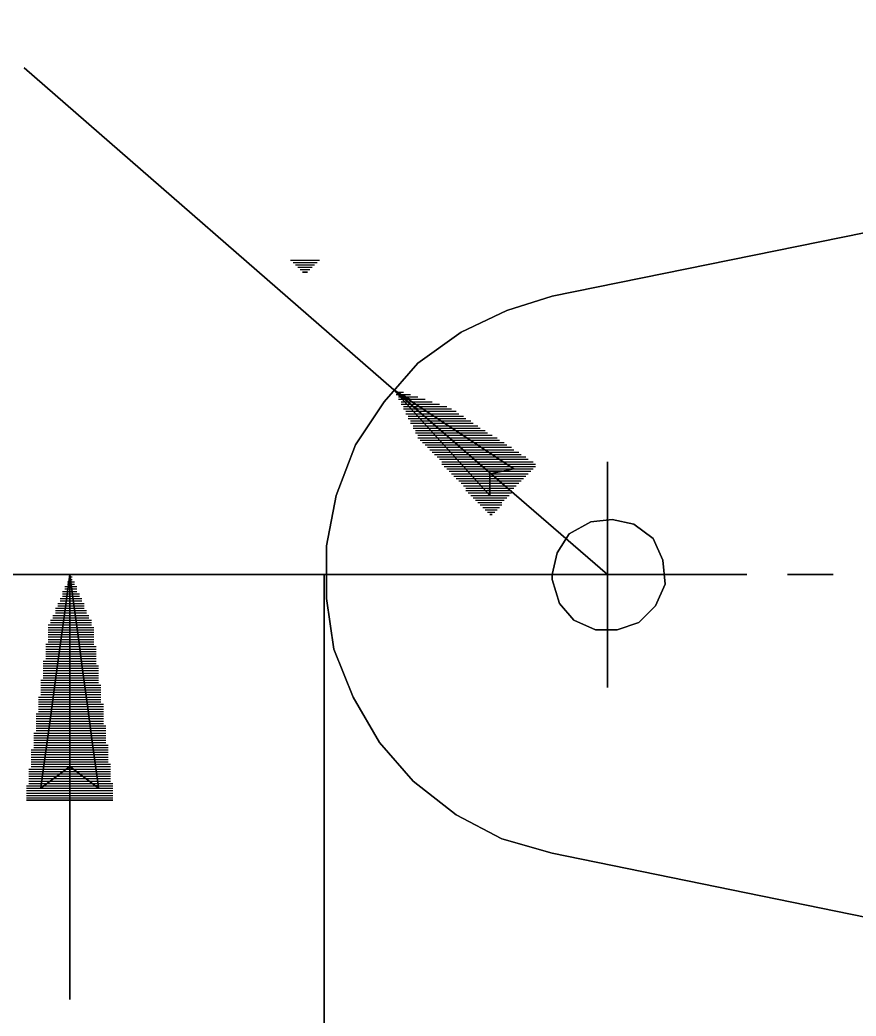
# Model space of a CAD drawing. Extents: x 1 to 210, y 1 to 298.
# Drawn here: x 36.6 to 66.08, y 216.93 to 252.05 of the extents above; entities that cross this region are included whole.
import ezdxf

# ---------------------------------------------------------------- set-up
doc = ezdxf.new("R2010")
doc.units = 0

msp = doc.modelspace()

# ---------------------------------------------------------------- linework, layer by layer
at = {"layer": 'P00017'}
msp.add_lwpolyline([(103.378003, 212.851995), (55.371997, 222.673327), (103.378003, 212.851995)], dxfattribs=at)
at = {"layer": 'P00022'}
msp.add_lwpolyline([(55.371997, 232.494659), (55.541334, 233.25666), (55.371997, 232.494659)], dxfattribs=at)
at = {"layer": 'P00023'}
msp.add_lwpolyline([(55.541334, 233.25666), (55.964666, 233.933993), (55.541334, 233.25666)], dxfattribs=at)
at = {"layer": 'P00024'}
msp.add_lwpolyline([(55.964666, 233.933993), (56.726668, 234.357325), (55.964666, 233.933993)], dxfattribs=at)
at = {"layer": 'P00025'}
msp.add_lwpolyline([(56.726668, 234.357325), (57.488664, 234.441994), (56.726668, 234.357325)], dxfattribs=at)
at = {"layer": 'P00026'}
msp.add_lwpolyline([(57.488664, 234.441994), (58.250665, 234.272662), (57.488664, 234.441994)], dxfattribs=at)
at = {"layer": 'P00027'}
msp.add_lwpolyline([(58.250665, 234.272662), (58.927998, 233.764661), (58.250665, 234.272662)], dxfattribs=at)
at = {"layer": 'P00028'}
msp.add_lwpolyline([(58.927998, 233.764661), (59.266667, 233.00266), (58.927998, 233.764661)], dxfattribs=at)
at = {"layer": 'P00029'}
msp.add_lwpolyline([(59.266667, 233.00266), (59.35133, 232.155995), (59.266667, 233.00266)], dxfattribs=at)
at = {"layer": 'P00030'}
msp.add_lwpolyline([(59.35133, 232.155995), (59.012666, 231.393994), (59.35133, 232.155995)], dxfattribs=at)
at = {"layer": 'P00031'}
msp.add_lwpolyline([(59.012666, 231.393994), (58.419997, 230.801325), (59.012666, 231.393994)], dxfattribs=at)
at = {"layer": 'P00032'}
msp.add_lwpolyline([(58.419997, 230.801325), (57.658001, 230.547329), (58.419997, 230.801325)], dxfattribs=at)
at = {"layer": 'P00033'}
msp.add_lwpolyline([(57.658001, 230.547329), (56.896, 230.547329), (57.658001, 230.547329)], dxfattribs=at)
at = {"layer": 'P00034'}
msp.add_lwpolyline([(56.896, 230.547329), (56.133998, 230.885993), (56.896, 230.547329)], dxfattribs=at)
at = {"layer": 'P00035'}
msp.add_lwpolyline([(56.133998, 230.885993), (55.625997, 231.478663), (56.133998, 230.885993)], dxfattribs=at)
at = {"layer": 'P00036'}
msp.add_lwpolyline([(55.625997, 231.478663), (55.371997, 232.325327), (55.625997, 231.478663)], dxfattribs=at)
at = {"layer": 'P00037'}
msp.add_lwpolyline([(55.371997, 232.325327), (55.371997, 232.494659), (55.371997, 232.325327)], dxfattribs=at)
at = {"layer": 'P00054'}
msp.add_lwpolyline([(55.371997, 242.315991), (103.378003, 252.05266), (55.371997, 242.315991)], dxfattribs=at)
at = {"layer": 'P00059'}
msp.add_lwpolyline([(55.371997, 222.673327), (53.593999, 223.181328), (55.371997, 222.673327)], dxfattribs=at)
at = {"layer": 'P00060'}
msp.add_lwpolyline([(53.593999, 223.181328), (51.985334, 224.027992), (53.593999, 223.181328)], dxfattribs=at)
at = {"layer": 'P00061'}
msp.add_lwpolyline([(51.985334, 224.027992), (50.461331, 225.213326), (51.985334, 224.027992)], dxfattribs=at)
at = {"layer": 'P00062'}
msp.add_lwpolyline([(50.461331, 225.213326), (49.275997, 226.567991), (50.461331, 225.213326)], dxfattribs=at)
at = {"layer": 'P00063'}
msp.add_lwpolyline([(49.275997, 226.567991), (48.344664, 228.176662), (49.275997, 226.567991)], dxfattribs=at)
at = {"layer": 'P00064'}
msp.add_lwpolyline([(48.344664, 228.176662), (47.667332, 229.869991), (48.344664, 228.176662)], dxfattribs=at)
at = {"layer": 'P00065'}
msp.add_lwpolyline([(47.667332, 229.869991), (47.413331, 231.647994), (47.667332, 229.869991)], dxfattribs=at)
at = {"layer": 'P00066'}
msp.add_lwpolyline([(47.413331, 231.647994), (47.413331, 233.510661), (47.413331, 231.647994)], dxfattribs=at)
at = {"layer": 'P00067'}
msp.add_lwpolyline([(47.413331, 233.510661), (47.752, 235.288658), (47.413331, 233.510661)], dxfattribs=at)
at = {"layer": 'P00068'}
msp.add_lwpolyline([(47.752, 235.288658), (48.429333, 237.066661), (47.752, 235.288658)], dxfattribs=at)
at = {"layer": 'P00069'}
msp.add_lwpolyline([(48.429333, 237.066661), (49.445335, 238.590658), (48.429333, 237.066661)], dxfattribs=at)
at = {"layer": 'P00070'}
msp.add_lwpolyline([(49.445335, 238.590658), (50.630668, 239.945329), (49.445335, 238.590658)], dxfattribs=at)
at = {"layer": 'P00071'}
msp.add_lwpolyline([(50.630668, 239.945329), (52.154665, 241.045994), (50.630668, 239.945329)], dxfattribs=at)
at = {"layer": 'P00072'}
msp.add_lwpolyline([(52.154665, 241.045994), (53.763331, 241.807995), (52.154665, 241.045994)], dxfattribs=at)
at = {"layer": 'P00073'}
msp.add_lwpolyline([(53.763331, 241.807995), (55.371997, 242.315991), (53.763331, 241.807995)], dxfattribs=at)
at = {"layer": 'P00078'}
msp.add_lwpolyline([(53.339999, 232.494659), (57.319332, 232.494659), (53.339999, 232.494659)], dxfattribs=at)
at = {"layer": 'P00079'}
msp.add_lwpolyline([(61.383333, 232.494659), (57.319332, 232.494659), (61.383333, 232.494659)], dxfattribs=at)
at = {"layer": 'P00080'}
msp.add_lwpolyline([(57.319332, 228.515326), (57.319332, 232.494659), (57.319332, 228.515326)], dxfattribs=at)
at = {"layer": 'P00081'}
msp.add_lwpolyline([(57.319332, 236.473992), (57.319332, 232.494659), (57.319332, 236.473992)], dxfattribs=at)
at = {"layer": 'P00086'}
msp.add_lwpolyline([(45.381333, 232.494659), (62.229998, 232.494659), (45.381333, 232.494659)], dxfattribs=at)
at = {"layer": 'P00087'}
msp.add_lwpolyline([(63.669332, 232.494659), (65.277998, 232.494659), (63.669332, 232.494659)], dxfattribs=at)
at = {"layer": 'P00102'}
msp.add_lwpolyline([(47.328668, 232.494659), (47.328668, 193.801995), (47.328668, 232.494659)], dxfattribs=at)
at = {"layer": 'P00104'}
msp.add_lwpolyline([(49.783998, 239.013996), (36.745332, 250.359325), (49.783998, 239.013996)], dxfattribs=at)
at = {"layer": 'P00142'}
msp.add_lwpolyline([(35.305998, 232.494659), (47.328668, 232.494659), (35.305998, 232.494659)], dxfattribs=at)
at = {"layer": 'P00239'}
msp.add_lwpolyline([(49.868667, 238.929328), (50.122667, 238.929328)], dxfattribs=at)
at = {"layer": 'P00240'}
msp.add_lwpolyline([(49.868667, 238.844659), (50.376668, 238.844659)], dxfattribs=at)
at = {"layer": 'P00241'}
msp.add_lwpolyline([(49.95333, 238.759996), (50.630668, 238.759996)], dxfattribs=at)
at = {"layer": 'P00242'}
msp.add_lwpolyline([(49.95333, 238.675327), (50.884663, 238.675327)], dxfattribs=at)
at = {"layer": 'P00243'}
msp.add_lwpolyline([(50.037999, 238.590658), (51.138664, 238.590658)], dxfattribs=at)
at = {"layer": 'P00244'}
msp.add_lwpolyline([(50.037999, 238.505995), (51.392664, 238.505995)], dxfattribs=at)
at = {"layer": 'P00245'}
msp.add_lwpolyline([(50.122667, 238.421327), (51.646665, 238.421327)], dxfattribs=at)
at = {"layer": 'P00246'}
msp.add_lwpolyline([(50.122667, 238.336658), (51.815996, 238.336658)], dxfattribs=at)
at = {"layer": 'P00247'}
msp.add_lwpolyline([(50.207331, 238.251995), (51.985334, 238.251995)], dxfattribs=at)
at = {"layer": 'P00248'}
msp.add_lwpolyline([(50.207331, 238.167326), (52.069997, 238.167326)], dxfattribs=at)
at = {"layer": 'P00249'}
msp.add_lwpolyline([(50.291999, 238.082658), (52.239334, 238.082658)], dxfattribs=at)
at = {"layer": 'P00250'}
msp.add_lwpolyline([(50.291999, 237.997994), (52.323997, 237.997994)], dxfattribs=at)
at = {"layer": 'P00251'}
msp.add_lwpolyline([(50.376668, 237.913326), (52.493334, 237.913326)], dxfattribs=at)
at = {"layer": 'P00252'}
msp.add_lwpolyline([(50.376668, 237.828663), (52.577998, 237.828663)], dxfattribs=at)
at = {"layer": 'P00253'}
msp.add_lwpolyline([(50.461331, 237.743994), (52.747335, 237.743994)], dxfattribs=at)
at = {"layer": 'P00254'}
msp.add_lwpolyline([(50.461331, 237.659325), (52.831998, 237.659325)], dxfattribs=at)
at = {"layer": 'P00255'}
msp.add_lwpolyline([(50.546, 237.574662), (53.00133, 237.574662)], dxfattribs=at)
at = {"layer": 'P00256'}
msp.add_lwpolyline([(50.546, 237.489994), (53.085998, 237.489994)], dxfattribs=at)
at = {"layer": 'P00257'}
msp.add_lwpolyline([(50.630668, 237.405325), (53.25533, 237.405325)], dxfattribs=at)
at = {"layer": 'P00258'}
msp.add_lwpolyline([(50.630668, 237.320662), (53.424668, 237.320662)], dxfattribs=at)
at = {"layer": 'P00259'}
msp.add_lwpolyline([(50.715331, 237.235993), (53.509331, 237.235993)], dxfattribs=at)
at = {"layer": 'P00260'}
msp.add_lwpolyline([(50.8, 237.151325), (53.678668, 237.151325)], dxfattribs=at)
at = {"layer": 'P00261'}
msp.add_lwpolyline([(50.884663, 237.066661), (53.763331, 237.066661)], dxfattribs=at)
at = {"layer": 'P00262'}
msp.add_lwpolyline([(50.969332, 236.981993), (53.932663, 236.981993)], dxfattribs=at)
at = {"layer": 'P00263'}
msp.add_lwpolyline([(51.054, 236.897329), (54.017332, 236.897329)], dxfattribs=at)
at = {"layer": 'P00264'}
msp.add_lwpolyline([(51.138664, 236.812661), (54.186663, 236.812661)], dxfattribs=at)
at = {"layer": 'P00265'}
msp.add_lwpolyline([(51.223332, 236.727992), (54.271332, 236.727992)], dxfattribs=at)
at = {"layer": 'P00266'}
msp.add_lwpolyline([(51.308001, 236.643329), (54.440664, 236.643329)], dxfattribs=at)
at = {"layer": 'P00267'}
msp.add_lwpolyline([(51.392664, 236.55866), (54.525332, 236.55866)], dxfattribs=at)
at = {"layer": 'P00268'}
msp.add_lwpolyline([(51.477333, 236.473992), (54.694664, 236.473992)], dxfattribs=at)
at = {"layer": 'P00269'}
msp.add_lwpolyline([(51.477333, 236.389329), (54.779333, 236.389329)], dxfattribs=at)
at = {"layer": 'P00270'}
msp.add_lwpolyline([(51.562001, 236.30466), (54.779333, 236.30466)], dxfattribs=at)
at = {"layer": 'P00271'}
msp.add_lwpolyline([(51.646665, 236.219991), (54.694664, 236.219991)], dxfattribs=at)
at = {"layer": 'P00272'}
msp.add_lwpolyline([(51.731333, 236.135328), (54.610001, 236.135328)], dxfattribs=at)
at = {"layer": 'P00273'}
msp.add_lwpolyline([(51.815996, 236.05066), (54.525332, 236.05066)], dxfattribs=at)
at = {"layer": 'P00274'}
msp.add_lwpolyline([(51.900665, 235.965991), (54.440664, 235.965991)], dxfattribs=at)
at = {"layer": 'P00275'}
msp.add_lwpolyline([(51.985334, 235.881328), (54.356001, 235.881328)], dxfattribs=at)
at = {"layer": 'P00276'}
msp.add_lwpolyline([(52.069997, 235.796659), (54.271332, 235.796659)], dxfattribs=at)
at = {"layer": 'P00277'}
msp.add_lwpolyline([(52.154665, 235.711996), (54.186663, 235.711996)], dxfattribs=at)
at = {"layer": 'P00278'}
msp.add_lwpolyline([(52.239334, 235.627327), (54.102, 235.627327)], dxfattribs=at)
at = {"layer": 'P00279'}
msp.add_lwpolyline([(52.323997, 235.542659), (54.017332, 235.542659)], dxfattribs=at)
at = {"layer": 'P00280'}
msp.add_lwpolyline([(52.323997, 235.457995), (53.932663, 235.457995)], dxfattribs=at)
at = {"layer": 'P00281'}
msp.add_lwpolyline([(52.408666, 235.373327), (53.932663, 235.373327)], dxfattribs=at)
at = {"layer": 'P00282'}
msp.add_lwpolyline([(52.493334, 235.288658), (53.848, 235.288658)], dxfattribs=at)
at = {"layer": 'P00283'}
msp.add_lwpolyline([(52.577998, 235.203995), (53.763331, 235.203995)], dxfattribs=at)
at = {"layer": 'P00284'}
msp.add_lwpolyline([(52.662666, 235.119326), (53.678668, 235.119326)], dxfattribs=at)
at = {"layer": 'P00285'}
msp.add_lwpolyline([(52.747335, 235.034658), (53.593999, 235.034658)], dxfattribs=at)
at = {"layer": 'P00286'}
msp.add_lwpolyline([(52.831998, 234.949995), (53.593999, 234.949995)], dxfattribs=at)
at = {"layer": 'P00287'}
msp.add_lwpolyline([(52.916667, 234.865326), (53.509331, 234.865326)], dxfattribs=at)
at = {"layer": 'P00288'}
msp.add_lwpolyline([(53.00133, 234.780663), (53.424668, 234.780663)], dxfattribs=at)
at = {"layer": 'P00289'}
msp.add_lwpolyline([(53.085998, 234.695994), (53.339999, 234.695994)], dxfattribs=at)
at = {"layer": 'P00290'}
msp.add_lwpolyline([(53.170667, 234.611326), (53.25533, 234.611326), (53.170667, 234.611326)], dxfattribs=at)
at = {"layer": 'P00291'}
msp.add_lwpolyline([(49.783998, 239.013996), (54.017332, 236.219991), (49.783998, 239.013996)], dxfattribs=at)
at = {"layer": 'P00292'}
msp.add_lwpolyline([(54.017332, 236.219991), (53.170667, 236.05066), (54.017332, 236.219991)], dxfattribs=at)
at = {"layer": 'P00293'}
msp.add_lwpolyline([(53.170667, 236.05066), (53.170667, 235.288658), (53.170667, 236.05066)], dxfattribs=at)
at = {"layer": 'P00294'}
msp.add_lwpolyline([(53.170667, 235.288658), (49.783998, 239.013996), (53.170667, 235.288658)], dxfattribs=at)
at = {"layer": 'P00295'}
msp.add_lwpolyline([(50.037999, 238.844659), (50.122667, 238.844659), (50.207331, 238.759996), (50.376668, 238.675327)], dxfattribs=at)
at = {"layer": 'P00296'}
msp.add_lwpolyline([(50.291999, 238.590658), (50.461331, 238.590658)], dxfattribs=at)
at = {"layer": 'P00297'}
msp.add_lwpolyline([(50.376668, 238.505995), (50.630668, 238.505995)], dxfattribs=at)
at = {"layer": 'P00298'}
msp.add_lwpolyline([(50.461331, 238.421327), (50.715331, 238.421327)], dxfattribs=at)
at = {"layer": 'P00299'}
msp.add_lwpolyline([(50.630668, 238.336658), (50.884663, 238.336658)], dxfattribs=at)
at = {"layer": 'P00300'}
msp.add_lwpolyline([(50.715331, 238.251995), (50.969332, 238.251995)], dxfattribs=at)
at = {"layer": 'P00301'}
msp.add_lwpolyline([(50.8, 238.167326), (51.138664, 238.167326)], dxfattribs=at)
at = {"layer": 'P00302'}
msp.add_lwpolyline([(50.884663, 238.082658), (51.223332, 238.082658)], dxfattribs=at)
at = {"layer": 'P00303'}
msp.add_lwpolyline([(50.969332, 237.997994), (51.392664, 237.997994)], dxfattribs=at)
at = {"layer": 'P00304'}
msp.add_lwpolyline([(51.054, 237.913326), (51.477333, 237.913326)], dxfattribs=at)
at = {"layer": 'P00305'}
msp.add_lwpolyline([(51.138664, 237.828663), (51.646665, 237.828663)], dxfattribs=at)
at = {"layer": 'P00306'}
msp.add_lwpolyline([(51.308001, 237.743994), (51.731333, 237.743994)], dxfattribs=at)
at = {"layer": 'P00307'}
msp.add_lwpolyline([(51.392664, 237.659325), (51.900665, 237.659325)], dxfattribs=at)
at = {"layer": 'P00308'}
msp.add_lwpolyline([(51.477333, 237.574662), (51.985334, 237.574662)], dxfattribs=at)
at = {"layer": 'P00309'}
msp.add_lwpolyline([(51.562001, 237.489994), (52.154665, 237.489994)], dxfattribs=at)
at = {"layer": 'P00310'}
msp.add_lwpolyline([(51.646665, 237.405325), (52.239334, 237.405325)], dxfattribs=at)
at = {"layer": 'P00311'}
msp.add_lwpolyline([(51.731333, 237.320662), (52.408666, 237.320662)], dxfattribs=at)
at = {"layer": 'P00312'}
msp.add_lwpolyline([(51.815996, 237.235993), (52.493334, 237.235993)], dxfattribs=at)
at = {"layer": 'P00313'}
msp.add_lwpolyline([(51.985334, 237.151325), (52.662666, 237.151325)], dxfattribs=at)
at = {"layer": 'P00314'}
msp.add_lwpolyline([(52.069997, 237.066661), (52.747335, 237.066661)], dxfattribs=at)
at = {"layer": 'P00315'}
msp.add_lwpolyline([(52.154665, 236.981993), (52.916667, 236.981993)], dxfattribs=at)
at = {"layer": 'P00316'}
msp.add_lwpolyline([(52.239334, 236.897329), (53.00133, 236.897329)], dxfattribs=at)
at = {"layer": 'P00317'}
msp.add_lwpolyline([(52.323997, 236.812661), (53.170667, 236.812661)], dxfattribs=at)
at = {"layer": 'P00318'}
msp.add_lwpolyline([(52.408666, 236.727992), (53.25533, 236.727992)], dxfattribs=at)
at = {"layer": 'P00319'}
msp.add_lwpolyline([(52.493334, 236.643329), (53.424668, 236.643329)], dxfattribs=at)
at = {"layer": 'P00320'}
msp.add_lwpolyline([(52.662666, 236.55866), (53.509331, 236.55866)], dxfattribs=at)
at = {"layer": 'P00321'}
msp.add_lwpolyline([(52.747335, 236.473992), (53.678668, 236.473992)], dxfattribs=at)
at = {"layer": 'P00322'}
msp.add_lwpolyline([(52.831998, 236.389329), (53.763331, 236.389329)], dxfattribs=at)
at = {"layer": 'P00323'}
msp.add_lwpolyline([(52.916667, 236.30466), (53.932663, 236.30466)], dxfattribs=at)
at = {"layer": 'P00324'}
msp.add_lwpolyline([(53.00133, 236.219991), (54.017332, 236.219991)], dxfattribs=at)
at = {"layer": 'P00325'}
msp.add_lwpolyline([(53.085998, 236.135328), (53.593999, 236.135328), (53.085998, 236.135328)], dxfattribs=at)
at = {"layer": 'P00326'}
msp.add_lwpolyline([(49.868667, 238.929328), (49.95333, 238.929328), (50.037999, 238.844659), (50.122667, 238.759996), (50.207331, 238.675327), (50.291999, 238.590658), (50.376668, 238.505995), (50.461331, 238.421327), (50.630668, 238.336658)], dxfattribs=at)
at = {"layer": 'P00327'}
msp.add_lwpolyline([(50.546, 238.251995), (50.715331, 238.251995)], dxfattribs=at)
at = {"layer": 'P00328'}
msp.add_lwpolyline([(50.630668, 238.167326), (50.8, 238.167326)], dxfattribs=at)
at = {"layer": 'P00329'}
msp.add_lwpolyline([(50.630668, 238.082658), (50.884663, 238.082658)], dxfattribs=at)
at = {"layer": 'P00330'}
msp.add_lwpolyline([(50.715331, 237.997994), (50.969332, 237.997994)], dxfattribs=at)
at = {"layer": 'P00331'}
msp.add_lwpolyline([(50.8, 237.913326), (51.054, 237.913326)], dxfattribs=at)
at = {"layer": 'P00332'}
msp.add_lwpolyline([(50.884663, 237.828663), (51.138664, 237.828663)], dxfattribs=at)
at = {"layer": 'P00333'}
msp.add_lwpolyline([(50.969332, 237.743994), (51.308001, 237.743994)], dxfattribs=at)
at = {"layer": 'P00334'}
msp.add_lwpolyline([(51.054, 237.659325), (51.392664, 237.659325)], dxfattribs=at)
at = {"layer": 'P00335'}
msp.add_lwpolyline([(51.138664, 237.574662), (51.477333, 237.574662)], dxfattribs=at)
at = {"layer": 'P00336'}
msp.add_lwpolyline([(51.223332, 237.489994), (51.562001, 237.489994)], dxfattribs=at)
at = {"layer": 'P00337'}
msp.add_lwpolyline([(51.308001, 237.405325), (51.646665, 237.405325)], dxfattribs=at)
at = {"layer": 'P00338'}
msp.add_lwpolyline([(51.392664, 237.320662), (51.731333, 237.320662)], dxfattribs=at)
at = {"layer": 'P00339'}
msp.add_lwpolyline([(51.477333, 237.235993), (51.815996, 237.235993)], dxfattribs=at)
at = {"layer": 'P00340'}
msp.add_lwpolyline([(51.477333, 237.151325), (51.985334, 237.151325)], dxfattribs=at)
at = {"layer": 'P00341'}
msp.add_lwpolyline([(51.562001, 237.066661), (52.069997, 237.066661)], dxfattribs=at)
at = {"layer": 'P00342'}
msp.add_lwpolyline([(51.646665, 236.981993), (52.154665, 236.981993)], dxfattribs=at)
at = {"layer": 'P00343'}
msp.add_lwpolyline([(51.731333, 236.897329), (52.239334, 236.897329)], dxfattribs=at)
at = {"layer": 'P00344'}
msp.add_lwpolyline([(51.815996, 236.812661), (52.323997, 236.812661)], dxfattribs=at)
at = {"layer": 'P00345'}
msp.add_lwpolyline([(51.900665, 236.727992), (52.408666, 236.727992)], dxfattribs=at)
at = {"layer": 'P00346'}
msp.add_lwpolyline([(51.985334, 236.643329), (52.493334, 236.643329)], dxfattribs=at)
at = {"layer": 'P00347'}
msp.add_lwpolyline([(52.069997, 236.55866), (52.662666, 236.55866)], dxfattribs=at)
at = {"layer": 'P00348'}
msp.add_lwpolyline([(52.154665, 236.473992), (52.747335, 236.473992)], dxfattribs=at)
at = {"layer": 'P00349'}
msp.add_lwpolyline([(52.239334, 236.389329), (52.831998, 236.389329)], dxfattribs=at)
at = {"layer": 'P00350'}
msp.add_lwpolyline([(52.323997, 236.30466), (52.916667, 236.30466)], dxfattribs=at)
at = {"layer": 'P00351'}
msp.add_lwpolyline([(52.323997, 236.219991), (53.00133, 236.219991)], dxfattribs=at)
at = {"layer": 'P00352'}
msp.add_lwpolyline([(52.408666, 236.135328), (53.085998, 236.135328)], dxfattribs=at)
at = {"layer": 'P00353'}
msp.add_lwpolyline([(52.493334, 236.05066), (53.170667, 236.05066)], dxfattribs=at)
at = {"layer": 'P00354'}
msp.add_lwpolyline([(52.577998, 235.965991), (53.170667, 235.965991)], dxfattribs=at)
at = {"layer": 'P00355'}
msp.add_lwpolyline([(52.662666, 235.881328), (53.170667, 235.881328)], dxfattribs=at)
at = {"layer": 'P00356'}
msp.add_lwpolyline([(52.747335, 235.796659), (53.170667, 235.796659)], dxfattribs=at)
at = {"layer": 'P00357'}
msp.add_lwpolyline([(52.831998, 235.711996), (53.170667, 235.711996)], dxfattribs=at)
at = {"layer": 'P00358'}
msp.add_lwpolyline([(52.916667, 235.627327), (53.170667, 235.627327)], dxfattribs=at)
at = {"layer": 'P00359'}
msp.add_lwpolyline([(53.00133, 235.542659), (53.170667, 235.542659)], dxfattribs=at)
at = {"layer": 'P00360'}
msp.add_lwpolyline([(53.085998, 235.457995), (53.170667, 235.457995), (53.085998, 235.457995)], dxfattribs=at)
at = {"layer": 'P00361'}
msp.add_lwpolyline([(57.319332, 232.494659), (49.783998, 239.013996), (57.319332, 232.494659)], dxfattribs=at)
at = {"layer": 'P00362'}
msp.add_lwpolyline([(46.143334, 243.585993), (47.159331, 243.585993)], dxfattribs=at)
at = {"layer": 'P00363'}
msp.add_lwpolyline([(46.227998, 243.501325), (47.074668, 243.501325)], dxfattribs=at)
at = {"layer": 'P00364'}
msp.add_lwpolyline([(46.312666, 243.416661), (46.989999, 243.416661)], dxfattribs=at)
at = {"layer": 'P00365'}
msp.add_lwpolyline([(46.397335, 243.331993), (46.90533, 243.331993)], dxfattribs=at)
at = {"layer": 'P00366'}
msp.add_lwpolyline([(46.481998, 243.247329), (46.820667, 243.247329)], dxfattribs=at)
at = {"layer": 'P00367'}
msp.add_lwpolyline([(46.566667, 243.162661), (46.735998, 243.162661), (46.566667, 243.162661)], dxfattribs=at)
at = {"layer": 'P01483'}
msp.add_lwpolyline([(38.354, 232.409996), (38.438666, 232.409996)], dxfattribs=at)
at = {"layer": 'P01484'}
msp.add_lwpolyline([(38.354, 232.325327), (38.438666, 232.325327)], dxfattribs=at)
at = {"layer": 'P01485'}
msp.add_lwpolyline([(38.269332, 232.240658), (38.523332, 232.240658)], dxfattribs=at)
at = {"layer": 'P01486'}
msp.add_lwpolyline([(38.269332, 232.155995), (38.523332, 232.155995)], dxfattribs=at)
at = {"layer": 'P01487'}
msp.add_lwpolyline([(38.184666, 232.071327), (38.607998, 232.071327)], dxfattribs=at)
at = {"layer": 'P01488'}
msp.add_lwpolyline([(38.184666, 231.986658), (38.607998, 231.986658)], dxfattribs=at)
at = {"layer": 'P01489'}
msp.add_lwpolyline([(38.1, 231.901995), (38.607998, 231.901995)], dxfattribs=at)
at = {"layer": 'P01490'}
msp.add_lwpolyline([(38.1, 231.817326), (38.692667, 231.817326)], dxfattribs=at)
at = {"layer": 'P01491'}
msp.add_lwpolyline([(38.1, 231.732663), (38.692667, 231.732663)], dxfattribs=at)
at = {"layer": 'P01492'}
msp.add_lwpolyline([(38.015331, 231.647994), (38.777333, 231.647994)], dxfattribs=at)
at = {"layer": 'P01493'}
msp.add_lwpolyline([(38.015331, 231.563326), (38.777333, 231.563326)], dxfattribs=at)
at = {"layer": 'P01494'}
msp.add_lwpolyline([(37.930665, 231.478663), (38.861999, 231.478663)], dxfattribs=at)
at = {"layer": 'P01495'}
msp.add_lwpolyline([(37.930665, 231.393994), (38.861999, 231.393994)], dxfattribs=at)
at = {"layer": 'P01496'}
msp.add_lwpolyline([(37.846, 231.309325), (38.861999, 231.309325)], dxfattribs=at)
at = {"layer": 'P01497'}
msp.add_lwpolyline([(37.846, 231.224662), (38.946665, 231.224662)], dxfattribs=at)
at = {"layer": 'P01498'}
msp.add_lwpolyline([(37.846, 231.139994), (38.946665, 231.139994)], dxfattribs=at)
at = {"layer": 'P01499'}
msp.add_lwpolyline([(37.761334, 231.055325), (39.031333, 231.055325)], dxfattribs=at)
at = {"layer": 'P01500'}
msp.add_lwpolyline([(37.761334, 230.970662), (39.031333, 230.970662)], dxfattribs=at)
at = {"layer": 'P01501'}
msp.add_lwpolyline([(37.676665, 230.885993), (39.115999, 230.885993)], dxfattribs=at)
at = {"layer": 'P01502'}
msp.add_lwpolyline([(37.676665, 230.801325), (39.115999, 230.801325)], dxfattribs=at)
at = {"layer": 'P01503'}
msp.add_lwpolyline([(37.591999, 230.716661), (39.115999, 230.716661)], dxfattribs=at)
at = {"layer": 'P01504'}
msp.add_lwpolyline([(37.591999, 230.631993), (39.200665, 230.631993)], dxfattribs=at)
at = {"layer": 'P01505'}
msp.add_lwpolyline([(37.591999, 230.547329), (39.200665, 230.547329)], dxfattribs=at)
at = {"layer": 'P01506'}
msp.add_lwpolyline([(37.591999, 230.462661), (39.200665, 230.462661)], dxfattribs=at)
at = {"layer": 'P01507'}
msp.add_lwpolyline([(37.591999, 230.377992), (39.200665, 230.377992)], dxfattribs=at)
at = {"layer": 'P01508'}
msp.add_lwpolyline([(37.591999, 230.293329), (39.200665, 230.293329)], dxfattribs=at)
at = {"layer": 'P01509'}
msp.add_lwpolyline([(37.591999, 230.20866), (39.200665, 230.20866)], dxfattribs=at)
at = {"layer": 'P01510'}
msp.add_lwpolyline([(37.591999, 230.123992), (39.200665, 230.123992)], dxfattribs=at)
at = {"layer": 'P01511'}
msp.add_lwpolyline([(37.507333, 230.039329), (39.200665, 230.039329)], dxfattribs=at)
at = {"layer": 'P01512'}
msp.add_lwpolyline([(37.507333, 229.95466), (39.285334, 229.95466)], dxfattribs=at)
at = {"layer": 'P01513'}
msp.add_lwpolyline([(37.507333, 229.869991), (39.285334, 229.869991)], dxfattribs=at)
at = {"layer": 'P01514'}
msp.add_lwpolyline([(37.507333, 229.785328), (39.285334, 229.785328)], dxfattribs=at)
at = {"layer": 'P01515'}
msp.add_lwpolyline([(37.507333, 229.70066), (39.285334, 229.70066)], dxfattribs=at)
at = {"layer": 'P01516'}
msp.add_lwpolyline([(37.507333, 229.615996), (39.285334, 229.615996)], dxfattribs=at)
at = {"layer": 'P01517'}
msp.add_lwpolyline([(37.507333, 229.531328), (39.285334, 229.531328)], dxfattribs=at)
at = {"layer": 'P01518'}
msp.add_lwpolyline([(37.422665, 229.446659), (39.285334, 229.446659)], dxfattribs=at)
at = {"layer": 'P01519'}
msp.add_lwpolyline([(37.422665, 229.361996), (39.285334, 229.361996)], dxfattribs=at)
at = {"layer": 'P01520'}
msp.add_lwpolyline([(37.422665, 229.277327), (39.369999, 229.277327)], dxfattribs=at)
at = {"layer": 'P01521'}
msp.add_lwpolyline([(37.422665, 229.192659), (39.369999, 229.192659)], dxfattribs=at)
at = {"layer": 'P01522'}
msp.add_lwpolyline([(37.422665, 229.107995), (39.369999, 229.107995)], dxfattribs=at)
at = {"layer": 'P01523'}
msp.add_lwpolyline([(37.422665, 229.023327), (39.369999, 229.023327)], dxfattribs=at)
at = {"layer": 'P01524'}
msp.add_lwpolyline([(37.422665, 228.938658), (39.369999, 228.938658)], dxfattribs=at)
at = {"layer": 'P01525'}
msp.add_lwpolyline([(37.422665, 228.853995), (39.369999, 228.853995)], dxfattribs=at)
at = {"layer": 'P01526'}
msp.add_lwpolyline([(37.337999, 228.769326), (39.369999, 228.769326)], dxfattribs=at)
at = {"layer": 'P01527'}
msp.add_lwpolyline([(37.337999, 228.684658), (39.369999, 228.684658)], dxfattribs=at)
at = {"layer": 'P01528'}
msp.add_lwpolyline([(37.337999, 228.599995), (39.454665, 228.599995)], dxfattribs=at)
at = {"layer": 'P01529'}
msp.add_lwpolyline([(37.337999, 228.515326), (39.454665, 228.515326)], dxfattribs=at)
at = {"layer": 'P01530'}
msp.add_lwpolyline([(37.337999, 228.430663), (39.454665, 228.430663)], dxfattribs=at)
at = {"layer": 'P01531'}
msp.add_lwpolyline([(37.337999, 228.345994), (39.454665, 228.345994)], dxfattribs=at)
at = {"layer": 'P01532'}
msp.add_lwpolyline([(37.337999, 228.261326), (39.454665, 228.261326)], dxfattribs=at)
at = {"layer": 'P01533'}
msp.add_lwpolyline([(37.253333, 228.176662), (39.454665, 228.176662)], dxfattribs=at)
at = {"layer": 'P01534'}
msp.add_lwpolyline([(37.253333, 228.091994), (39.454665, 228.091994)], dxfattribs=at)
at = {"layer": 'P01535'}
msp.add_lwpolyline([(37.253333, 228.007325), (39.454665, 228.007325)], dxfattribs=at)
at = {"layer": 'P01536'}
msp.add_lwpolyline([(37.253333, 227.922662), (39.539331, 227.922662)], dxfattribs=at)
at = {"layer": 'P01537'}
msp.add_lwpolyline([(37.253333, 227.837993), (39.539331, 227.837993)], dxfattribs=at)
at = {"layer": 'P01538'}
msp.add_lwpolyline([(37.253333, 227.753325), (39.539331, 227.753325)], dxfattribs=at)
at = {"layer": 'P01539'}
msp.add_lwpolyline([(37.253333, 227.668661), (39.539331, 227.668661)], dxfattribs=at)
at = {"layer": 'P01540'}
msp.add_lwpolyline([(37.168667, 227.583993), (39.539331, 227.583993)], dxfattribs=at)
at = {"layer": 'P01541'}
msp.add_lwpolyline([(37.168667, 227.49933), (39.539331, 227.49933)], dxfattribs=at)
at = {"layer": 'P01542'}
msp.add_lwpolyline([(37.168667, 227.414661), (39.539331, 227.414661)], dxfattribs=at)
at = {"layer": 'P01543'}
msp.add_lwpolyline([(37.168667, 227.329992), (39.539331, 227.329992)], dxfattribs=at)
at = {"layer": 'P01544'}
msp.add_lwpolyline([(37.168667, 227.245329), (39.539331, 227.245329)], dxfattribs=at)
at = {"layer": 'P01545'}
msp.add_lwpolyline([(37.168667, 227.160661), (39.624, 227.160661)], dxfattribs=at)
at = {"layer": 'P01546'}
msp.add_lwpolyline([(37.168667, 227.075992), (39.624, 227.075992)], dxfattribs=at)
at = {"layer": 'P01547'}
msp.add_lwpolyline([(37.168667, 226.991329), (39.624, 226.991329)], dxfattribs=at)
at = {"layer": 'P01548'}
msp.add_lwpolyline([(37.083998, 226.90666), (39.624, 226.90666)], dxfattribs=at)
at = {"layer": 'P01549'}
msp.add_lwpolyline([(37.083998, 226.821992), (39.624, 226.821992)], dxfattribs=at)
at = {"layer": 'P01550'}
msp.add_lwpolyline([(37.083998, 226.737328), (39.624, 226.737328)], dxfattribs=at)
at = {"layer": 'P01551'}
msp.add_lwpolyline([(37.083998, 226.65266), (39.624, 226.65266)], dxfattribs=at)
at = {"layer": 'P01552'}
msp.add_lwpolyline([(37.083998, 226.567991), (39.624, 226.567991)], dxfattribs=at)
at = {"layer": 'P01553'}
msp.add_lwpolyline([(37.083998, 226.483328), (39.708666, 226.483328)], dxfattribs=at)
at = {"layer": 'P01554'}
msp.add_lwpolyline([(37.083998, 226.398659), (39.708666, 226.398659)], dxfattribs=at)
at = {"layer": 'P01555'}
msp.add_lwpolyline([(36.999332, 226.313996), (39.708666, 226.313996)], dxfattribs=at)
at = {"layer": 'P01556'}
msp.add_lwpolyline([(36.999332, 226.229328), (39.708666, 226.229328)], dxfattribs=at)
at = {"layer": 'P01557'}
msp.add_lwpolyline([(36.999332, 226.144659), (39.708666, 226.144659)], dxfattribs=at)
at = {"layer": 'P01558'}
msp.add_lwpolyline([(36.999332, 226.059996), (39.708666, 226.059996)], dxfattribs=at)
at = {"layer": 'P01559'}
msp.add_lwpolyline([(36.999332, 225.975327), (39.708666, 225.975327)], dxfattribs=at)
at = {"layer": 'P01560'}
msp.add_lwpolyline([(36.999332, 225.890658), (39.708666, 225.890658)], dxfattribs=at)
at = {"layer": 'P01561'}
msp.add_lwpolyline([(36.999332, 225.805995), (39.793332, 225.805995)], dxfattribs=at)
at = {"layer": 'P01562'}
msp.add_lwpolyline([(36.999332, 225.721327), (39.793332, 225.721327)], dxfattribs=at)
at = {"layer": 'P01563'}
msp.add_lwpolyline([(36.914666, 225.636658), (39.793332, 225.636658)], dxfattribs=at)
at = {"layer": 'P01564'}
msp.add_lwpolyline([(36.914666, 225.551995), (39.793332, 225.551995)], dxfattribs=at)
at = {"layer": 'P01565'}
msp.add_lwpolyline([(36.914666, 225.467326), (39.793332, 225.467326)], dxfattribs=at)
at = {"layer": 'P01566'}
msp.add_lwpolyline([(36.914666, 225.382663), (39.793332, 225.382663)], dxfattribs=at)
at = {"layer": 'P01567'}
msp.add_lwpolyline([(36.914666, 225.297994), (39.793332, 225.297994)], dxfattribs=at)
at = {"layer": 'P01568'}
msp.add_lwpolyline([(36.914666, 225.213326), (39.793332, 225.213326)], dxfattribs=at)
at = {"layer": 'P01569'}
msp.add_lwpolyline([(36.914666, 225.128663), (39.878, 225.128663)], dxfattribs=at)
at = {"layer": 'P01570'}
msp.add_lwpolyline([(36.829998, 225.043994), (39.878, 225.043994)], dxfattribs=at)
at = {"layer": 'P01571'}
msp.add_lwpolyline([(36.829998, 224.959325), (39.878, 224.959325)], dxfattribs=at)
at = {"layer": 'P01572'}
msp.add_lwpolyline([(36.829998, 224.874662), (39.878, 224.874662)], dxfattribs=at)
at = {"layer": 'P01573'}
msp.add_lwpolyline([(36.829998, 224.789994), (39.878, 224.789994)], dxfattribs=at)
at = {"layer": 'P01574'}
msp.add_lwpolyline([(36.829998, 224.705325), (39.878, 224.705325)], dxfattribs=at)
at = {"layer": 'P01575'}
msp.add_lwpolyline([(36.829998, 224.620662), (39.878, 224.620662)], dxfattribs=at)
at = {"layer": 'P01576'}
msp.add_lwpolyline([(36.829998, 224.535993), (39.878, 224.535993), (36.829998, 224.535993)], dxfattribs=at)
at = {"layer": 'P01577'}
msp.add_lwpolyline([(38.354, 232.494659), (39.369999, 224.959325), (38.354, 232.494659)], dxfattribs=at)
at = {"layer": 'P01578'}
msp.add_lwpolyline([(39.369999, 224.959325), (38.354, 225.721327), (39.369999, 224.959325)], dxfattribs=at)
at = {"layer": 'P01579'}
msp.add_lwpolyline([(38.354, 225.721327), (37.337999, 224.959325), (38.354, 225.721327)], dxfattribs=at)
at = {"layer": 'P01580'}
msp.add_lwpolyline([(37.337999, 224.959325), (38.354, 232.494659), (37.337999, 224.959325)], dxfattribs=at)
at = {"layer": 'P01581'}
msp.add_lwpolyline([(38.354, 232.409996), (38.438666, 232.409996)], dxfattribs=at)
at = {"layer": 'P01582'}
msp.add_lwpolyline([(38.354, 232.325327), (38.438666, 232.325327)], dxfattribs=at)
at = {"layer": 'P01583'}
msp.add_lwpolyline([(38.354, 232.240658), (38.438666, 232.240658)], dxfattribs=at)
at = {"layer": 'P01584'}
msp.add_lwpolyline([(38.354, 232.155995), (38.438666, 232.155995)], dxfattribs=at)
at = {"layer": 'P01585'}
msp.add_lwpolyline([(38.354, 232.071327), (38.438666, 232.071327)], dxfattribs=at)
at = {"layer": 'P01586'}
msp.add_lwpolyline([(38.354, 231.986658), (38.438666, 231.986658)], dxfattribs=at)
at = {"layer": 'P01587'}
msp.add_lwpolyline([(38.354, 231.901995), (38.438666, 231.901995)], dxfattribs=at)
at = {"layer": 'P01588'}
msp.add_lwpolyline([(38.354, 231.817326), (38.523332, 231.817326)], dxfattribs=at)
at = {"layer": 'P01589'}
msp.add_lwpolyline([(38.354, 231.732663), (38.523332, 231.732663)], dxfattribs=at)
at = {"layer": 'P01590'}
msp.add_lwpolyline([(38.354, 231.647994), (38.523332, 231.647994)], dxfattribs=at)
at = {"layer": 'P01591'}
msp.add_lwpolyline([(38.354, 231.563326), (38.523332, 231.563326)], dxfattribs=at)
at = {"layer": 'P01592'}
msp.add_lwpolyline([(38.354, 231.478663), (38.523332, 231.478663)], dxfattribs=at)
at = {"layer": 'P01593'}
msp.add_lwpolyline([(38.354, 231.393994), (38.523332, 231.393994)], dxfattribs=at)
at = {"layer": 'P01594'}
msp.add_lwpolyline([(38.354, 231.309325), (38.523332, 231.309325)], dxfattribs=at)
at = {"layer": 'P01595'}
msp.add_lwpolyline([(38.354, 231.224662), (38.607998, 231.224662)], dxfattribs=at)
at = {"layer": 'P01596'}
msp.add_lwpolyline([(38.354, 231.139994), (38.607998, 231.139994)], dxfattribs=at)
at = {"layer": 'P01597'}
msp.add_lwpolyline([(38.354, 231.055325), (38.607998, 231.055325)], dxfattribs=at)
at = {"layer": 'P01598'}
msp.add_lwpolyline([(38.354, 230.970662), (38.607998, 230.970662)], dxfattribs=at)
at = {"layer": 'P01599'}
msp.add_lwpolyline([(38.354, 230.885993), (38.607998, 230.885993)], dxfattribs=at)
at = {"layer": 'P01600'}
msp.add_lwpolyline([(38.354, 230.801325), (38.607998, 230.801325)], dxfattribs=at)
at = {"layer": 'P01601'}
msp.add_lwpolyline([(38.354, 230.716661), (38.607998, 230.716661)], dxfattribs=at)
at = {"layer": 'P01602'}
msp.add_lwpolyline([(38.354, 230.631993), (38.607998, 230.631993)], dxfattribs=at)
at = {"layer": 'P01603'}
msp.add_lwpolyline([(38.354, 230.547329), (38.692667, 230.547329)], dxfattribs=at)
at = {"layer": 'P01604'}
msp.add_lwpolyline([(38.354, 230.462661), (38.692667, 230.462661)], dxfattribs=at)
at = {"layer": 'P01605'}
msp.add_lwpolyline([(38.354, 230.377992), (38.692667, 230.377992)], dxfattribs=at)
at = {"layer": 'P01606'}
msp.add_lwpolyline([(38.354, 230.293329), (38.692667, 230.293329)], dxfattribs=at)
at = {"layer": 'P01607'}
msp.add_lwpolyline([(38.354, 230.20866), (38.692667, 230.20866)], dxfattribs=at)
at = {"layer": 'P01608'}
msp.add_lwpolyline([(38.354, 230.123992), (38.692667, 230.123992)], dxfattribs=at)
at = {"layer": 'P01609'}
msp.add_lwpolyline([(38.354, 230.039329), (38.692667, 230.039329)], dxfattribs=at)
at = {"layer": 'P01610'}
msp.add_lwpolyline([(38.354, 229.95466), (38.777333, 229.95466)], dxfattribs=at)
at = {"layer": 'P01611'}
msp.add_lwpolyline([(38.354, 229.869991), (38.777333, 229.869991)], dxfattribs=at)
at = {"layer": 'P01612'}
msp.add_lwpolyline([(38.354, 229.785328), (38.777333, 229.785328)], dxfattribs=at)
at = {"layer": 'P01613'}
msp.add_lwpolyline([(38.354, 229.70066), (38.777333, 229.70066)], dxfattribs=at)
at = {"layer": 'P01614'}
msp.add_lwpolyline([(38.354, 229.615996), (38.777333, 229.615996)], dxfattribs=at)
at = {"layer": 'P01615'}
msp.add_lwpolyline([(38.354, 229.531328), (38.777333, 229.531328)], dxfattribs=at)
at = {"layer": 'P01616'}
msp.add_lwpolyline([(38.354, 229.446659), (38.777333, 229.446659)], dxfattribs=at)
at = {"layer": 'P01617'}
msp.add_lwpolyline([(38.354, 229.361996), (38.777333, 229.361996)], dxfattribs=at)
at = {"layer": 'P01618'}
msp.add_lwpolyline([(38.354, 229.277327), (38.861999, 229.277327)], dxfattribs=at)
at = {"layer": 'P01619'}
msp.add_lwpolyline([(38.354, 229.192659), (38.861999, 229.192659)], dxfattribs=at)
at = {"layer": 'P01620'}
msp.add_lwpolyline([(38.354, 229.107995), (38.861999, 229.107995)], dxfattribs=at)
at = {"layer": 'P01621'}
msp.add_lwpolyline([(38.354, 229.023327), (38.861999, 229.023327)], dxfattribs=at)
at = {"layer": 'P01622'}
msp.add_lwpolyline([(38.354, 228.938658), (38.861999, 228.938658)], dxfattribs=at)
at = {"layer": 'P01623'}
msp.add_lwpolyline([(38.354, 228.853995), (38.861999, 228.853995)], dxfattribs=at)
at = {"layer": 'P01624'}
msp.add_lwpolyline([(38.354, 228.769326), (38.861999, 228.769326)], dxfattribs=at)
at = {"layer": 'P01625'}
msp.add_lwpolyline([(38.354, 228.684658), (38.946665, 228.684658)], dxfattribs=at)
at = {"layer": 'P01626'}
msp.add_lwpolyline([(38.354, 228.599995), (38.946665, 228.599995)], dxfattribs=at)
at = {"layer": 'P01627'}
msp.add_lwpolyline([(38.354, 228.515326), (38.946665, 228.515326)], dxfattribs=at)
at = {"layer": 'P01628'}
msp.add_lwpolyline([(38.354, 228.430663), (38.946665, 228.430663)], dxfattribs=at)
at = {"layer": 'P01629'}
msp.add_lwpolyline([(38.354, 228.345994), (38.946665, 228.345994)], dxfattribs=at)
at = {"layer": 'P01630'}
msp.add_lwpolyline([(38.354, 228.261326), (38.946665, 228.261326)], dxfattribs=at)
at = {"layer": 'P01631'}
msp.add_lwpolyline([(38.354, 228.176662), (38.946665, 228.176662)], dxfattribs=at)
at = {"layer": 'P01632'}
msp.add_lwpolyline([(38.354, 228.091994), (39.031333, 228.091994)], dxfattribs=at)
at = {"layer": 'P01633'}
msp.add_lwpolyline([(38.354, 228.007325), (39.031333, 228.007325)], dxfattribs=at)
at = {"layer": 'P01634'}
msp.add_lwpolyline([(38.354, 227.922662), (39.031333, 227.922662)], dxfattribs=at)
at = {"layer": 'P01635'}
msp.add_lwpolyline([(38.354, 227.837993), (39.031333, 227.837993)], dxfattribs=at)
at = {"layer": 'P01636'}
msp.add_lwpolyline([(38.354, 227.753325), (39.031333, 227.753325)], dxfattribs=at)
at = {"layer": 'P01637'}
msp.add_lwpolyline([(38.354, 227.668661), (39.031333, 227.668661)], dxfattribs=at)
at = {"layer": 'P01638'}
msp.add_lwpolyline([(38.354, 227.583993), (39.031333, 227.583993)], dxfattribs=at)
at = {"layer": 'P01639'}
msp.add_lwpolyline([(38.354, 227.49933), (39.031333, 227.49933)], dxfattribs=at)
at = {"layer": 'P01640'}
msp.add_lwpolyline([(38.354, 227.414661), (39.115999, 227.414661)], dxfattribs=at)
at = {"layer": 'P01641'}
msp.add_lwpolyline([(38.354, 227.329992), (39.115999, 227.329992)], dxfattribs=at)
at = {"layer": 'P01642'}
msp.add_lwpolyline([(38.354, 227.245329), (39.115999, 227.245329)], dxfattribs=at)
at = {"layer": 'P01643'}
msp.add_lwpolyline([(38.354, 227.160661), (39.115999, 227.160661)], dxfattribs=at)
at = {"layer": 'P01644'}
msp.add_lwpolyline([(38.354, 227.075992), (39.115999, 227.075992)], dxfattribs=at)
at = {"layer": 'P01645'}
msp.add_lwpolyline([(38.354, 226.991329), (39.115999, 226.991329)], dxfattribs=at)
at = {"layer": 'P01646'}
msp.add_lwpolyline([(38.354, 226.90666), (39.115999, 226.90666)], dxfattribs=at)
at = {"layer": 'P01647'}
msp.add_lwpolyline([(38.354, 226.821992), (39.200665, 226.821992)], dxfattribs=at)
at = {"layer": 'P01648'}
msp.add_lwpolyline([(38.354, 226.737328), (39.200665, 226.737328)], dxfattribs=at)
at = {"layer": 'P01649'}
msp.add_lwpolyline([(38.354, 226.65266), (39.200665, 226.65266)], dxfattribs=at)
at = {"layer": 'P01650'}
msp.add_lwpolyline([(38.354, 226.567991), (39.200665, 226.567991)], dxfattribs=at)
at = {"layer": 'P01651'}
msp.add_lwpolyline([(38.354, 226.483328), (39.200665, 226.483328)], dxfattribs=at)
at = {"layer": 'P01652'}
msp.add_lwpolyline([(38.354, 226.398659), (39.200665, 226.398659)], dxfattribs=at)
at = {"layer": 'P01653'}
msp.add_lwpolyline([(38.354, 226.313996), (39.200665, 226.313996)], dxfattribs=at)
at = {"layer": 'P01654'}
msp.add_lwpolyline([(38.354, 226.229328), (39.200665, 226.229328)], dxfattribs=at)
at = {"layer": 'P01655'}
msp.add_lwpolyline([(38.354, 226.144659), (39.285334, 226.144659)], dxfattribs=at)
at = {"layer": 'P01656'}
msp.add_lwpolyline([(38.354, 226.059996), (39.285334, 226.059996)], dxfattribs=at)
at = {"layer": 'P01657'}
msp.add_lwpolyline([(38.354, 225.975327), (39.285334, 225.975327)], dxfattribs=at)
at = {"layer": 'P01658'}
msp.add_lwpolyline([(38.354, 225.890658), (39.285334, 225.890658)], dxfattribs=at)
at = {"layer": 'P01659'}
msp.add_lwpolyline([(38.354, 225.805995), (39.285334, 225.805995)], dxfattribs=at)
at = {"layer": 'P01660'}
msp.add_lwpolyline([(38.354, 225.721327), (39.285334, 225.721327)], dxfattribs=at)
at = {"layer": 'P01661'}
msp.add_lwpolyline([(38.523332, 225.636658), (39.285334, 225.636658)], dxfattribs=at)
at = {"layer": 'P01662'}
msp.add_lwpolyline([(38.607998, 225.551995), (39.369999, 225.551995)], dxfattribs=at)
at = {"layer": 'P01663'}
msp.add_lwpolyline([(38.692667, 225.467326), (39.369999, 225.467326)], dxfattribs=at)
at = {"layer": 'P01664'}
msp.add_lwpolyline([(38.861999, 225.382663), (39.369999, 225.382663)], dxfattribs=at)
at = {"layer": 'P01665'}
msp.add_lwpolyline([(38.946665, 225.297994), (39.369999, 225.297994)], dxfattribs=at)
at = {"layer": 'P01666'}
msp.add_lwpolyline([(39.031333, 225.213326), (39.369999, 225.213326)], dxfattribs=at)
at = {"layer": 'P01667'}
msp.add_lwpolyline([(39.200665, 225.128663), (39.369999, 225.128663)], dxfattribs=at)
at = {"layer": 'P01668'}
msp.add_lwpolyline([(39.285334, 225.043994), (39.369999, 225.043994), (39.285334, 225.043994)], dxfattribs=at)
at = {"layer": 'P01669'}
msp.add_lwpolyline([(38.269332, 231.817326), (38.354, 231.817326)], dxfattribs=at)
at = {"layer": 'P01670'}
msp.add_lwpolyline([(38.269332, 231.732663), (38.354, 231.732663)], dxfattribs=at)
at = {"layer": 'P01671'}
msp.add_lwpolyline([(38.269332, 231.647994), (38.354, 231.647994)], dxfattribs=at)
at = {"layer": 'P01672'}
msp.add_lwpolyline([(38.269332, 231.563326), (38.354, 231.563326)], dxfattribs=at)
at = {"layer": 'P01673'}
msp.add_lwpolyline([(38.269332, 231.478663), (38.354, 231.478663)], dxfattribs=at)
at = {"layer": 'P01674'}
msp.add_lwpolyline([(38.269332, 231.393994), (38.354, 231.393994)], dxfattribs=at)
at = {"layer": 'P01675'}
msp.add_lwpolyline([(38.269332, 231.309325), (38.354, 231.309325)], dxfattribs=at)
at = {"layer": 'P01676'}
msp.add_lwpolyline([(38.184666, 231.224662), (38.354, 231.224662)], dxfattribs=at)
at = {"layer": 'P01677'}
msp.add_lwpolyline([(38.184666, 231.139994), (38.354, 231.139994)], dxfattribs=at)
at = {"layer": 'P01678'}
msp.add_lwpolyline([(38.184666, 231.055325), (38.354, 231.055325)], dxfattribs=at)
at = {"layer": 'P01679'}
msp.add_lwpolyline([(38.184666, 230.970662), (38.354, 230.970662)], dxfattribs=at)
at = {"layer": 'P01680'}
msp.add_lwpolyline([(38.184666, 230.885993), (38.354, 230.885993)], dxfattribs=at)
at = {"layer": 'P01681'}
msp.add_lwpolyline([(38.184666, 230.801325), (38.354, 230.801325)], dxfattribs=at)
at = {"layer": 'P01682'}
msp.add_lwpolyline([(38.184666, 230.716661), (38.354, 230.716661)], dxfattribs=at)
at = {"layer": 'P01683'}
msp.add_lwpolyline([(38.184666, 230.631993), (38.354, 230.631993)], dxfattribs=at)
at = {"layer": 'P01684'}
msp.add_lwpolyline([(38.1, 230.547329), (38.354, 230.547329)], dxfattribs=at)
at = {"layer": 'P01685'}
msp.add_lwpolyline([(38.1, 230.462661), (38.354, 230.462661)], dxfattribs=at)
at = {"layer": 'P01686'}
msp.add_lwpolyline([(38.1, 230.377992), (38.354, 230.377992)], dxfattribs=at)
at = {"layer": 'P01687'}
msp.add_lwpolyline([(38.1, 230.293329), (38.354, 230.293329)], dxfattribs=at)
at = {"layer": 'P01688'}
msp.add_lwpolyline([(38.1, 230.20866), (38.354, 230.20866)], dxfattribs=at)
at = {"layer": 'P01689'}
msp.add_lwpolyline([(38.1, 230.123992), (38.354, 230.123992)], dxfattribs=at)
at = {"layer": 'P01690'}
msp.add_lwpolyline([(38.1, 230.039329), (38.354, 230.039329)], dxfattribs=at)
at = {"layer": 'P01691'}
msp.add_lwpolyline([(38.015331, 229.95466), (38.354, 229.95466)], dxfattribs=at)
at = {"layer": 'P01692'}
msp.add_lwpolyline([(38.015331, 229.869991), (38.354, 229.869991)], dxfattribs=at)
at = {"layer": 'P01693'}
msp.add_lwpolyline([(38.015331, 229.785328), (38.354, 229.785328)], dxfattribs=at)
at = {"layer": 'P01694'}
msp.add_lwpolyline([(38.015331, 229.70066), (38.354, 229.70066)], dxfattribs=at)
at = {"layer": 'P01695'}
msp.add_lwpolyline([(38.015331, 229.615996), (38.354, 229.615996)], dxfattribs=at)
at = {"layer": 'P01696'}
msp.add_lwpolyline([(38.015331, 229.531328), (38.354, 229.531328)], dxfattribs=at)
at = {"layer": 'P01697'}
msp.add_lwpolyline([(38.015331, 229.446659), (38.354, 229.446659)], dxfattribs=at)
at = {"layer": 'P01698'}
msp.add_lwpolyline([(38.015331, 229.361996), (38.354, 229.361996)], dxfattribs=at)
at = {"layer": 'P01699'}
msp.add_lwpolyline([(37.930665, 229.277327), (38.354, 229.277327)], dxfattribs=at)
at = {"layer": 'P01700'}
msp.add_lwpolyline([(37.930665, 229.192659), (38.354, 229.192659)], dxfattribs=at)
at = {"layer": 'P01701'}
msp.add_lwpolyline([(37.930665, 229.107995), (38.354, 229.107995)], dxfattribs=at)
at = {"layer": 'P01702'}
msp.add_lwpolyline([(37.930665, 229.023327), (38.354, 229.023327)], dxfattribs=at)
at = {"layer": 'P01703'}
msp.add_lwpolyline([(37.930665, 228.938658), (38.354, 228.938658)], dxfattribs=at)
at = {"layer": 'P01704'}
msp.add_lwpolyline([(37.930665, 228.853995), (38.354, 228.853995)], dxfattribs=at)
at = {"layer": 'P01705'}
msp.add_lwpolyline([(37.930665, 228.769326), (38.354, 228.769326)], dxfattribs=at)
at = {"layer": 'P01706'}
msp.add_lwpolyline([(37.846, 228.684658), (38.354, 228.684658)], dxfattribs=at)
at = {"layer": 'P01707'}
msp.add_lwpolyline([(37.846, 228.599995), (38.354, 228.599995)], dxfattribs=at)
at = {"layer": 'P01708'}
msp.add_lwpolyline([(37.846, 228.515326), (38.354, 228.515326)], dxfattribs=at)
at = {"layer": 'P01709'}
msp.add_lwpolyline([(37.846, 228.430663), (38.354, 228.430663)], dxfattribs=at)
at = {"layer": 'P01710'}
msp.add_lwpolyline([(37.846, 228.345994), (38.354, 228.345994)], dxfattribs=at)
at = {"layer": 'P01711'}
msp.add_lwpolyline([(37.846, 228.261326), (38.354, 228.261326)], dxfattribs=at)
at = {"layer": 'P01712'}
msp.add_lwpolyline([(37.846, 228.176662), (38.354, 228.176662)], dxfattribs=at)
at = {"layer": 'P01713'}
msp.add_lwpolyline([(37.761334, 228.091994), (38.354, 228.091994)], dxfattribs=at)
at = {"layer": 'P01714'}
msp.add_lwpolyline([(37.761334, 228.007325), (38.354, 228.007325)], dxfattribs=at)
at = {"layer": 'P01715'}
msp.add_lwpolyline([(37.761334, 227.922662), (38.354, 227.922662)], dxfattribs=at)
at = {"layer": 'P01716'}
msp.add_lwpolyline([(37.761334, 227.837993), (38.354, 227.837993)], dxfattribs=at)
at = {"layer": 'P01717'}
msp.add_lwpolyline([(37.761334, 227.753325), (38.354, 227.753325)], dxfattribs=at)
at = {"layer": 'P01718'}
msp.add_lwpolyline([(37.761334, 227.668661), (38.354, 227.668661)], dxfattribs=at)
at = {"layer": 'P01719'}
msp.add_lwpolyline([(37.761334, 227.583993), (38.354, 227.583993)], dxfattribs=at)
at = {"layer": 'P01720'}
msp.add_lwpolyline([(37.761334, 227.49933), (38.354, 227.49933)], dxfattribs=at)
at = {"layer": 'P01721'}
msp.add_lwpolyline([(37.676665, 227.414661), (38.354, 227.414661)], dxfattribs=at)
at = {"layer": 'P01722'}
msp.add_lwpolyline([(37.676665, 227.329992), (38.354, 227.329992)], dxfattribs=at)
at = {"layer": 'P01723'}
msp.add_lwpolyline([(37.676665, 227.245329), (38.354, 227.245329)], dxfattribs=at)
at = {"layer": 'P01724'}
msp.add_lwpolyline([(37.676665, 227.160661), (38.354, 227.160661)], dxfattribs=at)
at = {"layer": 'P01725'}
msp.add_lwpolyline([(37.676665, 227.075992), (38.354, 227.075992)], dxfattribs=at)
at = {"layer": 'P01726'}
msp.add_lwpolyline([(37.676665, 226.991329), (38.354, 226.991329)], dxfattribs=at)
at = {"layer": 'P01727'}
msp.add_lwpolyline([(37.676665, 226.90666), (38.354, 226.90666)], dxfattribs=at)
at = {"layer": 'P01728'}
msp.add_lwpolyline([(37.591999, 226.821992), (38.354, 226.821992)], dxfattribs=at)
at = {"layer": 'P01729'}
msp.add_lwpolyline([(37.591999, 226.737328), (38.354, 226.737328)], dxfattribs=at)
at = {"layer": 'P01730'}
msp.add_lwpolyline([(37.591999, 226.65266), (38.354, 226.65266)], dxfattribs=at)
at = {"layer": 'P01731'}
msp.add_lwpolyline([(37.591999, 226.567991), (38.354, 226.567991)], dxfattribs=at)
at = {"layer": 'P01732'}
msp.add_lwpolyline([(37.591999, 226.483328), (38.354, 226.483328)], dxfattribs=at)
at = {"layer": 'P01733'}
msp.add_lwpolyline([(37.591999, 226.398659), (38.354, 226.398659)], dxfattribs=at)
at = {"layer": 'P01734'}
msp.add_lwpolyline([(37.591999, 226.313996), (38.354, 226.313996)], dxfattribs=at)
at = {"layer": 'P01735'}
msp.add_lwpolyline([(37.591999, 226.229328), (38.354, 226.229328)], dxfattribs=at)
at = {"layer": 'P01736'}
msp.add_lwpolyline([(37.507333, 226.144659), (38.354, 226.144659)], dxfattribs=at)
at = {"layer": 'P01737'}
msp.add_lwpolyline([(37.507333, 226.059996), (38.354, 226.059996)], dxfattribs=at)
at = {"layer": 'P01738'}
msp.add_lwpolyline([(37.507333, 225.975327), (38.354, 225.975327)], dxfattribs=at)
at = {"layer": 'P01739'}
msp.add_lwpolyline([(37.507333, 225.890658), (38.354, 225.890658)], dxfattribs=at)
at = {"layer": 'P01740'}
msp.add_lwpolyline([(37.507333, 225.805995), (38.354, 225.805995)], dxfattribs=at)
at = {"layer": 'P01741'}
msp.add_lwpolyline([(37.507333, 225.721327), (38.354, 225.721327)], dxfattribs=at)
at = {"layer": 'P01742'}
msp.add_lwpolyline([(37.507333, 225.636658), (38.269332, 225.636658)], dxfattribs=at)
at = {"layer": 'P01743'}
msp.add_lwpolyline([(37.422665, 225.551995), (38.184666, 225.551995)], dxfattribs=at)
at = {"layer": 'P01744'}
msp.add_lwpolyline([(37.422665, 225.467326), (38.015331, 225.467326)], dxfattribs=at)
at = {"layer": 'P01745'}
msp.add_lwpolyline([(37.422665, 225.382663), (37.930665, 225.382663)], dxfattribs=at)
at = {"layer": 'P01746'}
msp.add_lwpolyline([(37.422665, 225.297994), (37.846, 225.297994)], dxfattribs=at)
at = {"layer": 'P01747'}
msp.add_lwpolyline([(37.422665, 225.213326), (37.676665, 225.213326)], dxfattribs=at)
at = {"layer": 'P01748'}
msp.add_lwpolyline([(37.422665, 225.128663), (37.591999, 225.128663)], dxfattribs=at)
at = {"layer": 'P01749'}
msp.add_lwpolyline([(37.422665, 225.043994), (37.507333, 225.043994), (37.422665, 225.043994)], dxfattribs=at)
at = {"layer": 'P01750'}
msp.add_lwpolyline([(38.354, 217.50866), (38.354, 232.494659), (38.354, 217.50866)], dxfattribs=at)

doc.saveas('drawing.dxf')
